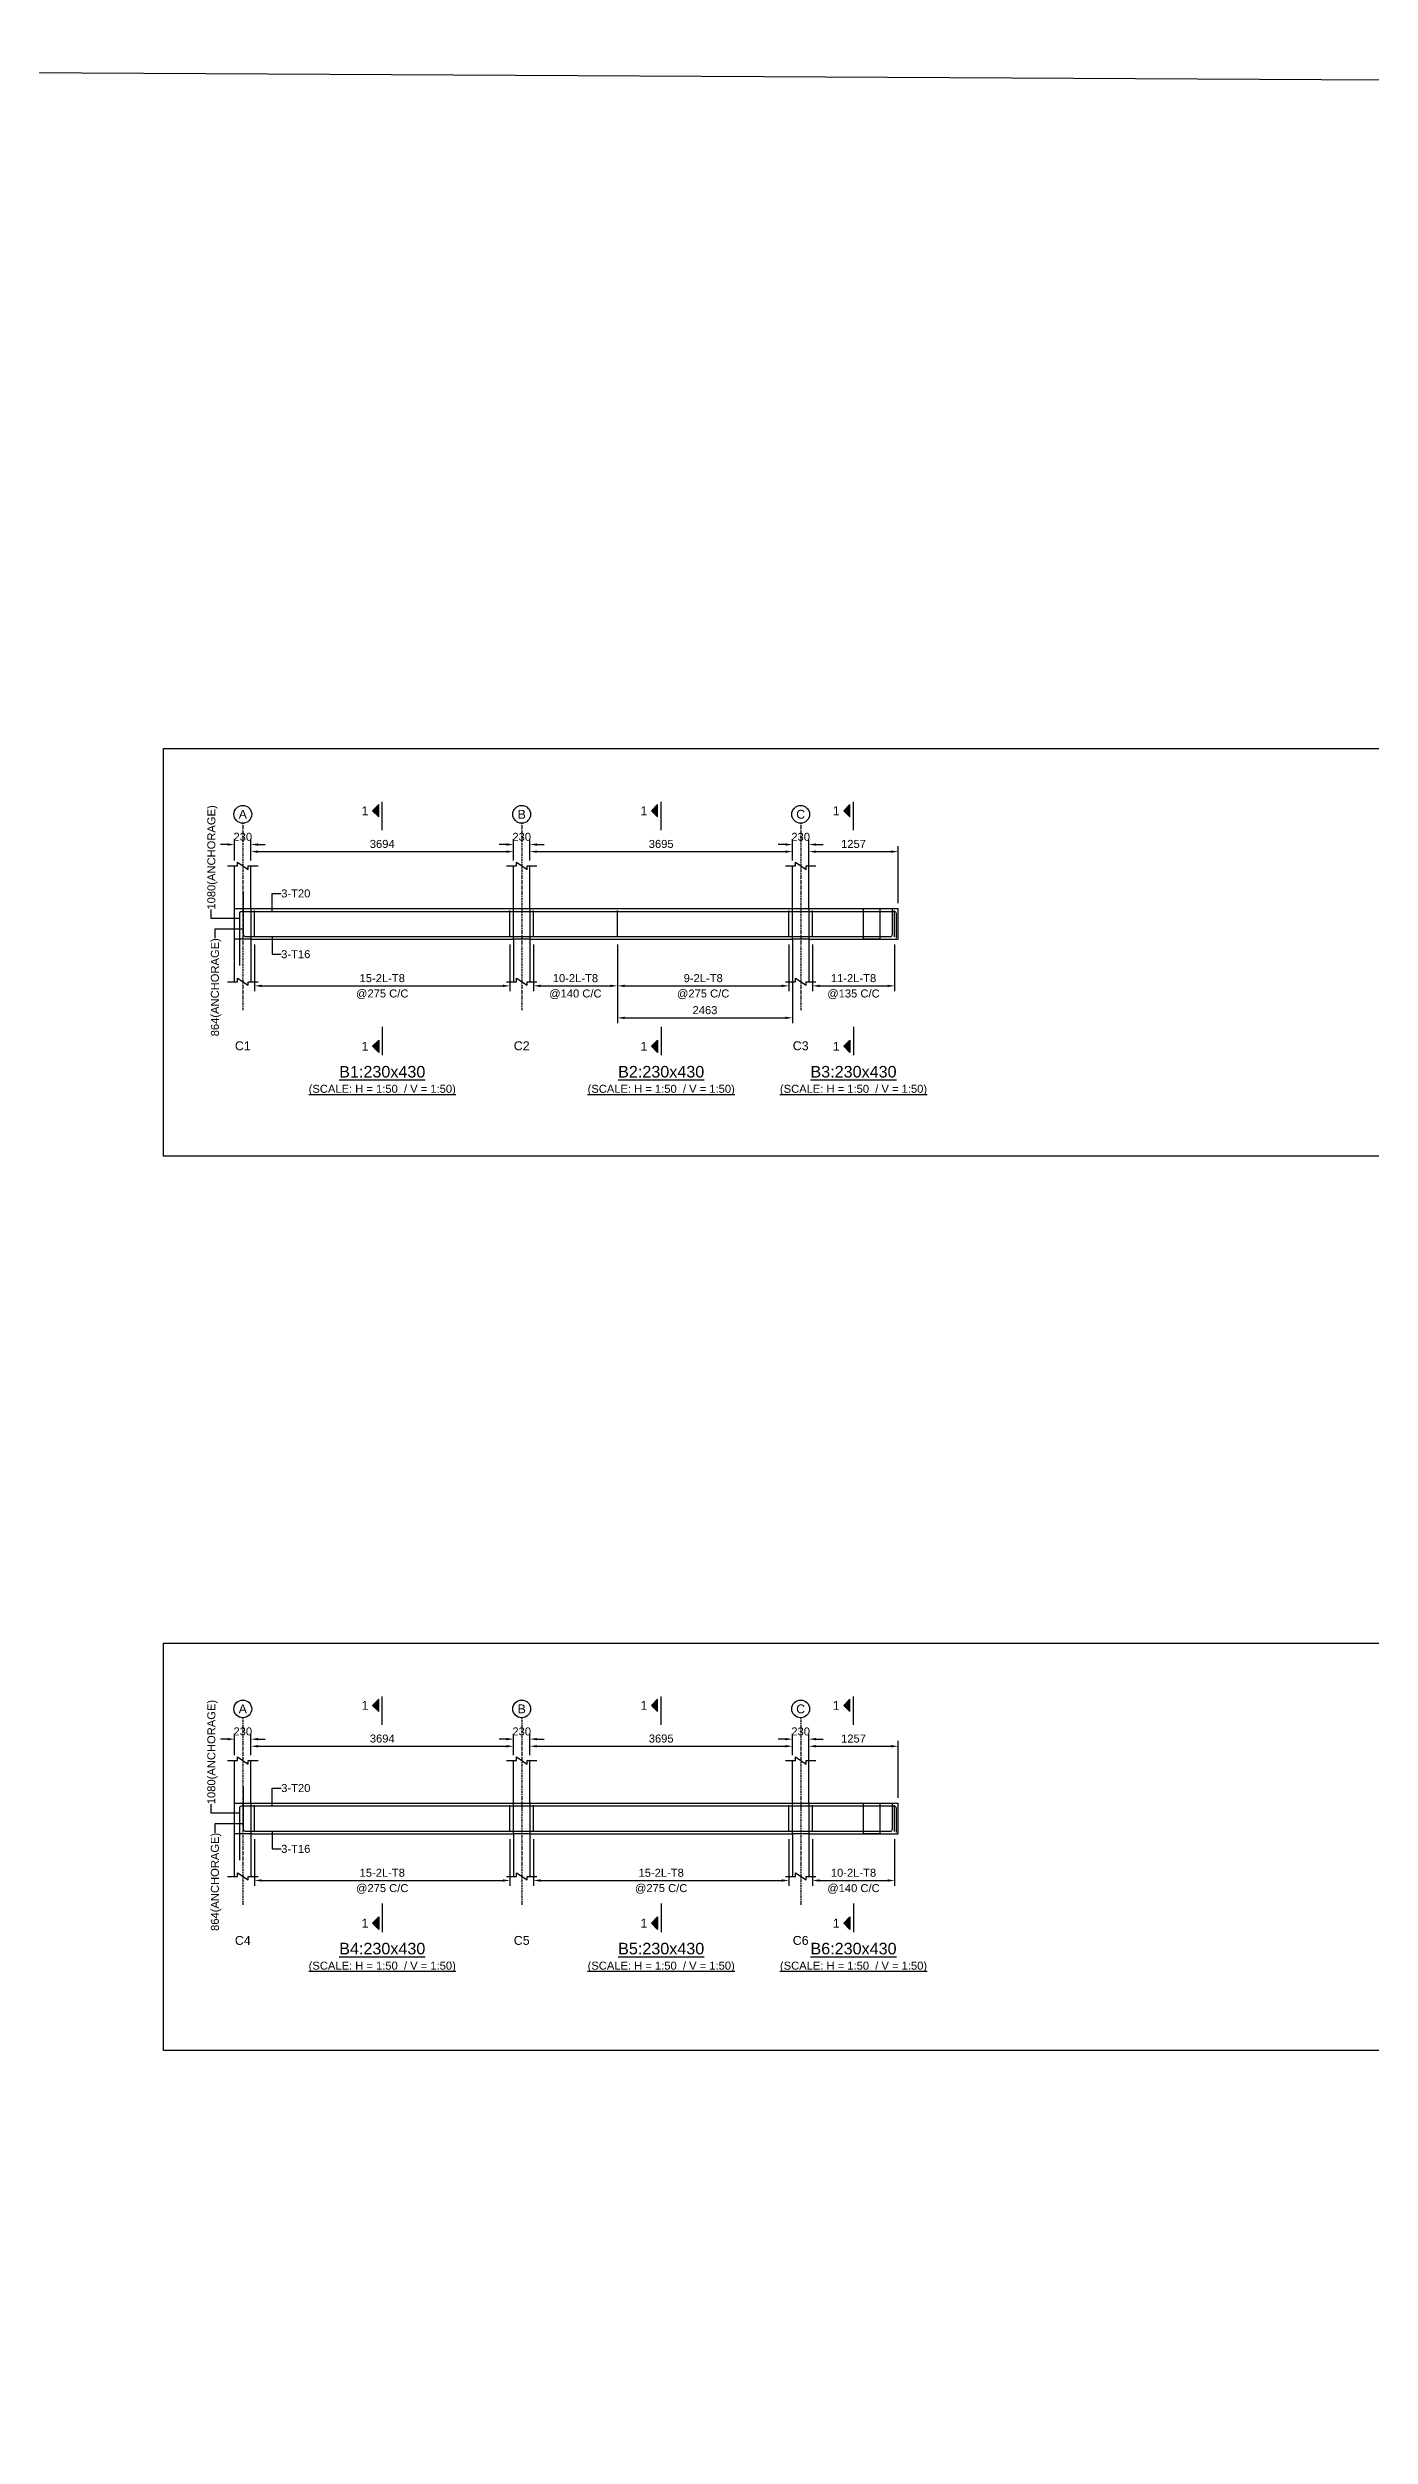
# Model space of a CAD drawing. Header units: inches. Extents: x -816171 to 9366335, y -450961 to 689132.
# Drawn here: x 4475512 to 4512727, y 325667 to 392839 of the extents above; entities that cross this region are included whole.
import ezdxf
from ezdxf.enums import TextEntityAlignment as Align

# ---------------------------------------------------------------- set-up
doc = ezdxf.new("R2010")
doc.units = ezdxf.units.IN
doc.header["$MEASUREMENT"] = 0
doc.linetypes.add('SCCenter', pattern=[1.2, 0.5, -0.3, 0.1, -0.3])
doc.linetypes.add('SCHidden', pattern=[1000, 500, -500])
for name, color, linetype in [('Concrete Line', 2, 'Continuous'), ('Cut Line', 31, 'Continuous'), ('Dimension', 31, 'Continuous'), ('Grid', 8, 'Continuous'), ('Labels', 4, 'Continuous'), ('Labels_Support', 4, 'Continuous'), ('Link', 225, 'Continuous'), ('Reinforcement', 130, 'Continuous'), ('Schedule Border', 60, 'Continuous'), ('Section Mark', 5, 'Continuous'), ('Solid', 25, 'Continuous'), ('Text', 31, 'Continuous'), ('Text_Scale', 31, 'Continuous')]:
    doc.layers.add(name, color=color, linetype=linetype)
doc.styles.add('SC-SansSerif', font='SansSerif')
doc.styles.get("Standard").update_dxf_attribs({"font": 'txt.shx'})
doc.dimstyles.new('SCBBSDimStyl', dxfattribs={"dimtxt": 225, "dimasz": 200, "dimexe": 150, "dimexo": 150, "dimgap": 100, "dimtad": 1, "dimtoh": 1, "dimdec": 0, "dimzin": 0, "dimdsep": 46, "dimtxsty": 'SC-SansSerif', "dimcen": 0.09, "dimclrd": 8, "dimclre": 8, "dimclrt": 31, "dimadec": 0, "dimazin": 0, "dimtfac": 1, "dimtdec": 0, "dimtix": 1, "dimtofl": 0, "dimtmove": 0, "dimatfit": 3, "dimfxl": 1, "dimtolj": 1, "dimtzin": 0, "dimarcsym": 0})
doc.dimstyles.get("Standard").update_dxf_attribs({"dimtxt": 0.18, "dimasz": 0.18, "dimexe": 0.18, "dimexo": 0.0625, "dimgap": 0.09, "dimtad": 0, "dimtih": 1, "dimtoh": 1, "dimdec": 4, "dimzin": 0, "dimdsep": 46, "dimtxsty": 'Standard', "dimcen": 0.09, "dimadec": 0, "dimazin": 0, "dimtfac": 1, "dimtdec": 4, "dimtofl": 0, "dimtmove": 0, "dimatfit": 3, "dimfxl": 1, "dimtolj": 1, "dimtzin": 0, "dimarcsym": 0})

# ---------------------------------------------------------------- blocks, each defined once
blk = doc.blocks.new('*D1851')
at = {"layer": 'DEFPOINTS', "color": 0, "transparency": 16777216}
for p in [(4481331, 367771), (4488519, 367771), (4488519, 366456)]:
    blk.add_point(p, dxfattribs=at)
at = {"layer": 'Dimension', "color": 8, "lineweight": -2, "transparency": 16777216}
for p, q in [((4481331, 367621), (4481331, 366306)), ((4488519, 367621), (4488519, 366306)), ((4481531, 366456), (4488319, 366456))]:
    blk.add_line(p, q, dxfattribs=at)
at = {"layer": 'Dimension', "color": 8, "transparency": 16777216}
for points in [[(4481531, 366490), (4481531, 366423), (4481331, 366456)], [(4488319, 366490), (4488319, 366423), (4488519, 366456)]]:
    blk.add_solid(points, dxfattribs=at)
at = {"layer": 'Dimension', "color": 31, "transparency": 16777216, "char_height": 225, "attachment_point": 5, "style": 'SC-SansSerif'}
for s, insert in [('\\A1;15-2L-T8', (4484925, 366672)), ('\\A1;@275 C/C', (4484925, 366220))]:
    blk.add_mtext(s, dxfattribs=dict(at, insert=insert))
blk = doc.blocks.new('*D1852')
at = {"layer": 'DEFPOINTS', "color": 0, "transparency": 16777216}
for p in [(4489179, 367771), (4491542, 367771), (4491542, 366456)]:
    blk.add_point(p, dxfattribs=at)
at = {"layer": 'Dimension', "color": 8, "lineweight": -2, "transparency": 16777216}
for p, q in [((4489179, 367621), (4489179, 366306)), ((4491542, 367621), (4491542, 366306)), ((4489379, 366456), (4491342, 366456))]:
    blk.add_line(p, q, dxfattribs=at)
at = {"layer": 'Dimension', "color": 8, "transparency": 16777216}
for points in [[(4489379, 366490), (4489379, 366423), (4489179, 366456)], [(4491342, 366490), (4491342, 366423), (4491542, 366456)]]:
    blk.add_solid(points, dxfattribs=at)
at = {"layer": 'Dimension', "color": 31, "transparency": 16777216, "char_height": 225, "attachment_point": 5, "style": 'SC-SansSerif'}
for s, insert in [('\\A1;10-2L-T8', (4490361, 366672)), ('\\A1;@140 C/C', (4490361, 366220))]:
    blk.add_mtext(s, dxfattribs=dict(at, insert=insert))
blk = doc.blocks.new('*D1853')
at = {"layer": 'DEFPOINTS', "color": 0, "transparency": 16777216}
for p in [(4491542, 367771), (4496369, 367771), (4496369, 366456)]:
    blk.add_point(p, dxfattribs=at)
at = {"layer": 'Dimension', "color": 8, "lineweight": -2, "transparency": 16777216}
for p, q in [((4491542, 367621), (4491542, 366306)), ((4496369, 367621), (4496369, 366306)), ((4491742, 366456), (4496169, 366456))]:
    blk.add_line(p, q, dxfattribs=at)
at = {"layer": 'Dimension', "color": 8, "transparency": 16777216}
for points in [[(4491742, 366490), (4491742, 366423), (4491542, 366456)], [(4496169, 366490), (4496169, 366423), (4496369, 366456)]]:
    blk.add_solid(points, dxfattribs=at)
at = {"layer": 'Dimension', "color": 31, "transparency": 16777216, "char_height": 225, "attachment_point": 5, "style": 'SC-SansSerif'}
for s, insert in [('\\A1;9-2L-T8', (4493956, 366672)), ('\\A1;@275 C/C', (4493956, 366220))]:
    blk.add_mtext(s, dxfattribs=dict(at, insert=insert))
blk = doc.blocks.new('*D1854')
at = {"layer": 'DEFPOINTS', "color": 0, "transparency": 16777216}
for p in [(4491542, 367771), (4496469, 367771), (4496469, 365556)]:
    blk.add_point(p, dxfattribs=at)
at = {"layer": 'Dimension', "color": 8, "lineweight": -2, "transparency": 16777216}
for p, q in [((4491542, 367621), (4491542, 365406)), ((4496469, 367621), (4496469, 365406)), ((4491742, 365556), (4496269, 365556))]:
    blk.add_line(p, q, dxfattribs=at)
at = {"layer": 'Dimension', "color": 8, "transparency": 16777216}
for points in [[(4491742, 365590), (4491742, 365523), (4491542, 365556)], [(4496269, 365590), (4496269, 365523), (4496469, 365556)]]:
    blk.add_solid(points, dxfattribs=at)
at = {"layer": 'Dimension', "color": 31, "transparency": 16777216, "insert": (4494006, 365772), "char_height": 225, "attachment_point": 5, "style": 'SC-SansSerif'}
blk.add_mtext('\\A1;2463', dxfattribs=at)
blk = doc.blocks.new('*D1855')
at = {"layer": 'DEFPOINTS', "color": 0, "transparency": 16777216}
for p in [(4497029, 367771), (4499343, 367771), (4499343, 366456)]:
    blk.add_point(p, dxfattribs=at)
at = {"layer": 'Dimension', "color": 8, "lineweight": -2, "transparency": 16777216}
for p, q in [((4497029, 367621), (4497029, 366306)), ((4499343, 367621), (4499343, 366306)), ((4497229, 366456), (4499143, 366456))]:
    blk.add_line(p, q, dxfattribs=at)
at = {"layer": 'Dimension', "color": 8, "transparency": 16777216}
for points in [[(4497229, 366490), (4497229, 366423), (4497029, 366456)], [(4499143, 366490), (4499143, 366423), (4499343, 366456)]]:
    blk.add_solid(points, dxfattribs=at)
at = {"layer": 'Dimension', "color": 31, "transparency": 16777216, "char_height": 225, "attachment_point": 5, "style": 'SC-SansSerif'}
for s, insert in [('\\A1;11-2L-T8', (4498186, 366672)), ('\\A1;@135 C/C', (4498186, 366220))]:
    blk.add_mtext(s, dxfattribs=dict(at, insert=insert))
blk = doc.blocks.new('*D1866')
at = {"layer": 'DEFPOINTS', "color": 0, "transparency": 16777216}
for p in [(4488619, 370231), (4481231, 369831), (4488619, 369831)]:
    blk.add_point(p, dxfattribs=at)
at = {"layer": 'Dimension', "color": 8, "lineweight": -2, "transparency": 16777216}
for p, q in [((4481231, 369981), (4481231, 370381)), ((4481431, 370231), (4488419, 370231)), ((4488619, 369981), (4488619, 370381))]:
    blk.add_line(p, q, dxfattribs=at)
at = {"layer": 'Dimension', "color": 8, "transparency": 16777216}
for points in [[(4481431, 370265), (4481431, 370198), (4481231, 370231)], [(4488419, 370265), (4488419, 370198), (4488619, 370231)]]:
    blk.add_solid(points, dxfattribs=at)
at = {"layer": 'Dimension', "color": 31, "transparency": 16777216, "insert": (4484925, 370447), "char_height": 225, "attachment_point": 5, "style": 'SC-SansSerif'}
blk.add_mtext('\\A1;3694', dxfattribs=at)
blk = doc.blocks.new('*D1867')
at = {"layer": 'DEFPOINTS', "color": 0, "transparency": 16777216}
for p in [(4496469, 370231), (4489079, 369831), (4496469, 369831)]:
    blk.add_point(p, dxfattribs=at)
at = {"layer": 'Dimension', "color": 8, "lineweight": -2, "transparency": 16777216}
for p, q in [((4489079, 369981), (4489079, 370381)), ((4489279, 370231), (4496269, 370231)), ((4496469, 369981), (4496469, 370381))]:
    blk.add_line(p, q, dxfattribs=at)
at = {"layer": 'Dimension', "color": 8, "transparency": 16777216}
for points in [[(4489279, 370265), (4489279, 370198), (4489079, 370231)], [(4496269, 370265), (4496269, 370198), (4496469, 370231)]]:
    blk.add_solid(points, dxfattribs=at)
at = {"layer": 'Dimension', "color": 31, "transparency": 16777216, "insert": (4492774, 370447), "char_height": 225, "attachment_point": 5, "style": 'SC-SansSerif'}
blk.add_mtext('\\A1;3695', dxfattribs=at)
blk = doc.blocks.new('*D1868')
at = {"layer": 'DEFPOINTS', "color": 0, "transparency": 16777216}
for p in [(4499443, 370231), (4496929, 369831), (4499443, 368631)]:
    blk.add_point(p, dxfattribs=at)
at = {"layer": 'Dimension', "color": 8, "lineweight": -2, "transparency": 16777216}
for p, q in [((4496929, 369981), (4496929, 370381)), ((4497129, 370231), (4499243, 370231)), ((4499443, 368781), (4499443, 370381))]:
    blk.add_line(p, q, dxfattribs=at)
at = {"layer": 'Dimension', "color": 8, "transparency": 16777216}
for points in [[(4497129, 370265), (4497129, 370198), (4496929, 370231)], [(4499243, 370265), (4499243, 370198), (4499443, 370231)]]:
    blk.add_solid(points, dxfattribs=at)
at = {"layer": 'Dimension', "color": 31, "transparency": 16777216, "insert": (4498186, 370447), "char_height": 225, "attachment_point": 5, "style": 'SC-SansSerif'}
blk.add_mtext('\\A1;1257', dxfattribs=at)
blk = doc.blocks.new('*D1869')
at = {"layer": 'DEFPOINTS', "color": 0, "transparency": 16777216}
for p in [(4481231, 370431), (4480771, 369831), (4481231, 369831)]:
    blk.add_point(p, dxfattribs=at)
at = {"layer": 'Dimension', "color": 8, "lineweight": -2, "transparency": 16777216}
for p, q in [((4480571, 370431), (4480371, 370431)), ((4480771, 369981), (4480771, 370581)), ((4481231, 369981), (4481231, 370581)), ((4481431, 370431), (4481631, 370431))]:
    blk.add_line(p, q, dxfattribs=at)
at = {"layer": 'Dimension', "color": 8, "transparency": 16777216}
for points in [[(4480571, 370465), (4480571, 370398), (4480771, 370431)], [(4481431, 370465), (4481431, 370398), (4481231, 370431)]]:
    blk.add_solid(points, dxfattribs=at)
at = {"layer": 'Dimension', "color": 31, "transparency": 16777216, "insert": (4481001, 370647), "char_height": 225, "attachment_point": 5, "style": 'SC-SansSerif'}
blk.add_mtext('\\A1;230', dxfattribs=at)
blk = doc.blocks.new('*D1870')
at = {"layer": 'DEFPOINTS', "color": 0, "transparency": 16777216}
for p in [(4489079, 370431), (4488619, 369831), (4489079, 369831)]:
    blk.add_point(p, dxfattribs=at)
at = {"layer": 'Dimension', "color": 8, "lineweight": -2, "transparency": 16777216}
for p, q in [((4488419, 370431), (4488219, 370431)), ((4488619, 369981), (4488619, 370581)), ((4489079, 369981), (4489079, 370581)), ((4489279, 370431), (4489479, 370431))]:
    blk.add_line(p, q, dxfattribs=at)
at = {"layer": 'Dimension', "color": 8, "transparency": 16777216}
for points in [[(4488419, 370465), (4488419, 370398), (4488619, 370431)], [(4489279, 370465), (4489279, 370398), (4489079, 370431)]]:
    blk.add_solid(points, dxfattribs=at)
at = {"layer": 'Dimension', "color": 31, "transparency": 16777216, "insert": (4488849, 370647), "char_height": 225, "attachment_point": 5, "style": 'SC-SansSerif'}
blk.add_mtext('\\A1;230', dxfattribs=at)
blk = doc.blocks.new('*D1871')
at = {"layer": 'DEFPOINTS', "color": 0, "transparency": 16777216}
for p in [(4496929, 370431), (4496469, 369831), (4496929, 368631)]:
    blk.add_point(p, dxfattribs=at)
at = {"layer": 'Dimension', "color": 8, "lineweight": -2, "transparency": 16777216}
for p, q in [((4496269, 370431), (4496069, 370431)), ((4496469, 369981), (4496469, 370581)), ((4496929, 368781), (4496929, 370581)), ((4497129, 370431), (4497329, 370431))]:
    blk.add_line(p, q, dxfattribs=at)
at = {"layer": 'Dimension', "color": 8, "transparency": 16777216}
for points in [[(4496269, 370465), (4496269, 370398), (4496469, 370431)], [(4497129, 370465), (4497129, 370398), (4496929, 370431)]]:
    blk.add_solid(points, dxfattribs=at)
at = {"layer": 'Dimension', "color": 31, "transparency": 16777216, "insert": (4496699, 370647), "char_height": 225, "attachment_point": 5, "style": 'SC-SansSerif'}
blk.add_mtext('\\A1;230', dxfattribs=at)
blk = doc.blocks.new('*D1872')
at = {"layer": 'DEFPOINTS', "color": 0, "transparency": 16777216}
for p in [(4481331, 342611), (4488519, 342611), (4488519, 341296)]:
    blk.add_point(p, dxfattribs=at)
at = {"layer": 'Dimension', "color": 8, "lineweight": -2, "transparency": 16777216}
for p, q in [((4481331, 342461), (4481331, 341146)), ((4488519, 342461), (4488519, 341146)), ((4481531, 341296), (4488319, 341296))]:
    blk.add_line(p, q, dxfattribs=at)
at = {"layer": 'Dimension', "color": 8, "transparency": 16777216}
for points in [[(4481531, 341330), (4481531, 341263), (4481331, 341296)], [(4488319, 341330), (4488319, 341263), (4488519, 341296)]]:
    blk.add_solid(points, dxfattribs=at)
at = {"layer": 'Dimension', "color": 31, "transparency": 16777216, "char_height": 225, "attachment_point": 5, "style": 'SC-SansSerif'}
for s, insert in [('\\A1;15-2L-T8', (4484925, 341512)), ('\\A1;@275 C/C', (4484925, 341060))]:
    blk.add_mtext(s, dxfattribs=dict(at, insert=insert))
blk = doc.blocks.new('*D1873')
at = {"layer": 'DEFPOINTS', "color": 0, "transparency": 16777216}
for p in [(4489179, 342611), (4496369, 342611), (4496369, 341296)]:
    blk.add_point(p, dxfattribs=at)
at = {"layer": 'Dimension', "color": 8, "lineweight": -2, "transparency": 16777216}
for p, q in [((4489179, 342461), (4489179, 341146)), ((4496369, 342461), (4496369, 341146)), ((4489379, 341296), (4496169, 341296))]:
    blk.add_line(p, q, dxfattribs=at)
at = {"layer": 'Dimension', "color": 8, "transparency": 16777216}
for points in [[(4489379, 341330), (4489379, 341263), (4489179, 341296)], [(4496169, 341330), (4496169, 341263), (4496369, 341296)]]:
    blk.add_solid(points, dxfattribs=at)
at = {"layer": 'Dimension', "color": 31, "transparency": 16777216, "char_height": 225, "attachment_point": 5, "style": 'SC-SansSerif'}
for s, insert in [('\\A1;15-2L-T8', (4492774, 341512)), ('\\A1;@275 C/C', (4492774, 341060))]:
    blk.add_mtext(s, dxfattribs=dict(at, insert=insert))
blk = doc.blocks.new('*D1874')
at = {"layer": 'DEFPOINTS', "color": 0, "transparency": 16777216}
for p in [(4497029, 342611), (4499343, 342611), (4499343, 341296)]:
    blk.add_point(p, dxfattribs=at)
at = {"layer": 'Dimension', "color": 8, "lineweight": -2, "transparency": 16777216}
for p, q in [((4497029, 342461), (4497029, 341146)), ((4499343, 342461), (4499343, 341146)), ((4497229, 341296), (4499143, 341296))]:
    blk.add_line(p, q, dxfattribs=at)
at = {"layer": 'Dimension', "color": 8, "transparency": 16777216}
for points in [[(4497229, 341330), (4497229, 341263), (4497029, 341296)], [(4499143, 341330), (4499143, 341263), (4499343, 341296)]]:
    blk.add_solid(points, dxfattribs=at)
at = {"layer": 'Dimension', "color": 31, "transparency": 16777216, "char_height": 225, "attachment_point": 5, "style": 'SC-SansSerif'}
for s, insert in [('\\A1;10-2L-T8', (4498186, 341512)), ('\\A1;@140 C/C', (4498186, 341060))]:
    blk.add_mtext(s, dxfattribs=dict(at, insert=insert))
blk = doc.blocks.new('*D1888')
at = {"layer": 'DEFPOINTS', "color": 0, "transparency": 16777216}
for p in [(4481231, 344671), (4488619, 345071), (4488619, 344671)]:
    blk.add_point(p, dxfattribs=at)
at = {"layer": 'Dimension', "color": 8, "lineweight": -2, "transparency": 16777216}
for p, q in [((4481231, 344821), (4481231, 345221)), ((4481431, 345071), (4488419, 345071)), ((4488619, 344821), (4488619, 345221))]:
    blk.add_line(p, q, dxfattribs=at)
at = {"layer": 'Dimension', "color": 8, "transparency": 16777216}
for points in [[(4481431, 345105), (4481431, 345038), (4481231, 345071)], [(4488419, 345105), (4488419, 345038), (4488619, 345071)]]:
    blk.add_solid(points, dxfattribs=at)
at = {"layer": 'Dimension', "color": 31, "transparency": 16777216, "insert": (4484925, 345287), "char_height": 225, "attachment_point": 5, "style": 'SC-SansSerif'}
blk.add_mtext('\\A1;3694', dxfattribs=at)
blk = doc.blocks.new('*D1889')
at = {"layer": 'DEFPOINTS', "color": 0, "transparency": 16777216}
for p in [(4489079, 344671), (4496469, 345071), (4496469, 344671)]:
    blk.add_point(p, dxfattribs=at)
at = {"layer": 'Dimension', "color": 8, "lineweight": -2, "transparency": 16777216}
for p, q in [((4489079, 344821), (4489079, 345221)), ((4489279, 345071), (4496269, 345071)), ((4496469, 344821), (4496469, 345221))]:
    blk.add_line(p, q, dxfattribs=at)
at = {"layer": 'Dimension', "color": 8, "transparency": 16777216}
for points in [[(4489279, 345105), (4489279, 345038), (4489079, 345071)], [(4496269, 345105), (4496269, 345038), (4496469, 345071)]]:
    blk.add_solid(points, dxfattribs=at)
at = {"layer": 'Dimension', "color": 31, "transparency": 16777216, "insert": (4492774, 345287), "char_height": 225, "attachment_point": 5, "style": 'SC-SansSerif'}
blk.add_mtext('\\A1;3695', dxfattribs=at)
blk = doc.blocks.new('*D1890')
at = {"layer": 'DEFPOINTS', "color": 0, "transparency": 16777216}
for p in [(4496929, 344671), (4499443, 345071), (4499443, 343471)]:
    blk.add_point(p, dxfattribs=at)
at = {"layer": 'Dimension', "color": 8, "lineweight": -2, "transparency": 16777216}
for p, q in [((4496929, 344821), (4496929, 345221)), ((4497129, 345071), (4499243, 345071)), ((4499443, 343621), (4499443, 345221))]:
    blk.add_line(p, q, dxfattribs=at)
at = {"layer": 'Dimension', "color": 8, "transparency": 16777216}
for points in [[(4497129, 345105), (4497129, 345038), (4496929, 345071)], [(4499243, 345105), (4499243, 345038), (4499443, 345071)]]:
    blk.add_solid(points, dxfattribs=at)
at = {"layer": 'Dimension', "color": 31, "transparency": 16777216, "insert": (4498186, 345287), "char_height": 225, "attachment_point": 5, "style": 'SC-SansSerif'}
blk.add_mtext('\\A1;1257', dxfattribs=at)
blk = doc.blocks.new('*D1891')
at = {"layer": 'DEFPOINTS', "color": 0, "transparency": 16777216}
for p in [(4481231, 345271), (4480771, 344671), (4481231, 344671)]:
    blk.add_point(p, dxfattribs=at)
at = {"layer": 'Dimension', "color": 8, "lineweight": -2, "transparency": 16777216}
for p, q in [((4480571, 345271), (4480371, 345271)), ((4480771, 344821), (4480771, 345421)), ((4481231, 344821), (4481231, 345421)), ((4481431, 345271), (4481631, 345271))]:
    blk.add_line(p, q, dxfattribs=at)
at = {"layer": 'Dimension', "color": 8, "transparency": 16777216}
for points in [[(4480571, 345305), (4480571, 345238), (4480771, 345271)], [(4481431, 345305), (4481431, 345238), (4481231, 345271)]]:
    blk.add_solid(points, dxfattribs=at)
at = {"layer": 'Dimension', "color": 31, "transparency": 16777216, "insert": (4481001, 345487), "char_height": 225, "attachment_point": 5, "style": 'SC-SansSerif'}
blk.add_mtext('\\A1;230', dxfattribs=at)
blk = doc.blocks.new('*D1892')
at = {"layer": 'DEFPOINTS', "color": 0, "transparency": 16777216}
for p in [(4489079, 345271), (4488619, 344671), (4489079, 344671)]:
    blk.add_point(p, dxfattribs=at)
at = {"layer": 'Dimension', "color": 8, "lineweight": -2, "transparency": 16777216}
for p, q in [((4488419, 345271), (4488219, 345271)), ((4488619, 344821), (4488619, 345421)), ((4489079, 344821), (4489079, 345421)), ((4489279, 345271), (4489479, 345271))]:
    blk.add_line(p, q, dxfattribs=at)
at = {"layer": 'Dimension', "color": 8, "transparency": 16777216}
for points in [[(4488419, 345305), (4488419, 345238), (4488619, 345271)], [(4489279, 345305), (4489279, 345238), (4489079, 345271)]]:
    blk.add_solid(points, dxfattribs=at)
at = {"layer": 'Dimension', "color": 31, "transparency": 16777216, "insert": (4488849, 345487), "char_height": 225, "attachment_point": 5, "style": 'SC-SansSerif'}
blk.add_mtext('\\A1;230', dxfattribs=at)
blk = doc.blocks.new('*D1893')
at = {"layer": 'DEFPOINTS', "color": 0, "transparency": 16777216}
for p in [(4496929, 345271), (4496469, 344671), (4496929, 343471)]:
    blk.add_point(p, dxfattribs=at)
at = {"layer": 'Dimension', "color": 8, "lineweight": -2, "transparency": 16777216}
for p, q in [((4496269, 345271), (4496069, 345271)), ((4496469, 344821), (4496469, 345421)), ((4496929, 343621), (4496929, 345421)), ((4497129, 345271), (4497329, 345271))]:
    blk.add_line(p, q, dxfattribs=at)
at = {"layer": 'Dimension', "color": 8, "transparency": 16777216}
for points in [[(4496269, 345305), (4496269, 345238), (4496469, 345271)], [(4497129, 345305), (4497129, 345238), (4496929, 345271)]]:
    blk.add_solid(points, dxfattribs=at)
at = {"layer": 'Dimension', "color": 31, "transparency": 16777216, "insert": (4496699, 345487), "char_height": 225, "attachment_point": 5, "style": 'SC-SansSerif'}
blk.add_mtext('\\A1;230', dxfattribs=at)

msp = doc.modelspace()

# ---------------------------------------------------------------- hatches: boundary and pattern name
at = {"layer": 'Solid'}
for points in [[(4484825.08622, 371556.35614), (4484650.08622, 371381.35614), (4484825.08622, 371206.35614), (4484825.08622, 371556.35614)], [(4492674.08622, 371556.35614), (4492499.08622, 371381.35614), (4492674.08622, 371206.35614), (4492674.08622, 371556.35614)], [(4498086.58622, 371556.35614), (4497911.58622, 371381.35614), (4498086.58622, 371206.35614), (4498086.58622, 371556.35614)], [(4484825.08622, 364581.35614), (4484650.08622, 364756.35614), (4484825.08622, 364931.35614), (4484825.08622, 364581.35614)], [(4492674.08622, 364581.35614), (4492499.08622, 364756.35614), (4492674.08622, 364931.35614), (4492674.08622, 364581.35614)], [(4498086.58622, 364581.35614), (4497911.58622, 364756.35614), (4498086.58622, 364931.35614), (4498086.58622, 364581.35614)], [(4484825.08622, 346396.35614), (4484650.08622, 346221.35614), (4484825.08622, 346046.35614), (4484825.08622, 346396.35614)], [(4492674.58622, 346396.35614), (4492499.58622, 346221.35614), (4492674.58622, 346046.35614), (4492674.58622, 346396.35614)], [(4498086.58622, 346396.35614), (4497911.58622, 346221.35614), (4498086.58622, 346046.35614), (4498086.58622, 346396.35614)], [(4484825.08622, 339921.35614), (4484650.08622, 340096.35614), (4484825.08622, 340271.35614), (4484825.08622, 339921.35614)], [(4492674.58622, 339921.35614), (4492499.58622, 340096.35614), (4492674.58622, 340271.35614), (4492674.58622, 339921.35614)], [(4498086.58622, 339921.35614), (4497911.58622, 340096.35614), (4498086.58622, 340271.35614), (4498086.58622, 339921.35614)]]:
    msp.add_hatch(color=256, dxfattribs=at).paths.add_polyline_path(points, flags=0)

# ---------------------------------------------------------------- linework, layer by layer
msp.add_lwpolyline([(4345625.03926, 392838.94799), (4752076.79706, 390657.34345), (4752076.79706, 139178.61934), (4345625.03926, 141360.22388)], close=True)
at = {"layer": 'Concrete Line'}
for p, q in [((4480771.08622, 366571.35614), (4480771.08622, 369831.35614)), ((4481231.08622, 368631.35614), (4481231.08622, 369831.35614)), ((4488619.08622, 368631.35614), (4488619.08622, 369831.35614)), ((4489079.08622, 368631.35614), (4489079.08622, 369831.35614)), ((4496469.08622, 368631.35614), (4496469.08622, 369831.35614)), ((4496929.08622, 368631.35614), (4496929.08622, 369831.35614)), ((4499443.08622, 367771.35614), (4499443.08622, 368631.35614)), ((4481231.08622, 367771.35614), (4481231.08622, 366571.35614)), ((4488619.08622, 367771.35614), (4488619.08622, 366571.35614)), ((4489079.08622, 367771.35614), (4489079.08622, 366571.35614)), ((4496469.08622, 367771.35614), (4496469.08622, 366571.35614)), ((4496929.08622, 367771.35614), (4496929.08622, 366571.35614)), ((4480771.08622, 341411.35614), (4480771.08622, 344671.35614)), ((4481231.08622, 343471.35614), (4481231.08622, 344671.35614)), ((4488619.08622, 343471.35614), (4488619.08622, 344671.35614)), ((4489079.08622, 343471.35614), (4489079.08622, 344671.35614)), ((4496469.08622, 343471.35614), (4496469.08622, 344671.35614)), ((4496929.08622, 343471.35614), (4496929.08622, 344671.35614)), ((4499443.08622, 342611.35614), (4499443.08622, 343471.35614)), ((4481231.08622, 342611.35614), (4481231.08622, 341411.35614)), ((4488619.08622, 342611.35614), (4488619.08622, 341411.35614)), ((4489079.08622, 342611.35614), (4489079.08622, 341411.35614)), ((4496469.08622, 342611.35614), (4496469.08622, 341411.35614)), ((4496929.08622, 342611.35614), (4496929.08622, 341411.35614))]:
    msp.add_line(p, q, dxfattribs=at)
for points in [[(4480771.08622, 368631.35614), (4481231.08622, 368631.35614), (4481231.08622, 368631.35614), (4481231.08622, 367771.35614), (4481231.08622, 367771.35614), (4480771.08622, 367771.35614), (4480771.08622, 367771.35614), (4480771.08622, 368631.35614)], [(4488619.08622, 368631.35614), (4489079.08622, 368631.35614), (4489079.08622, 368631.35614), (4489079.08622, 367771.35614), (4489079.08622, 367771.35614), (4488619.08622, 367771.35614), (4488619.08622, 367771.35614), (4488619.08622, 368631.35614)], [(4496469.08622, 368631.35614), (4496929.08622, 368631.35614), (4496929.08622, 368631.35614), (4496929.08622, 367771.35614), (4496929.08622, 367771.35614), (4496469.08622, 367771.35614), (4496469.08622, 367771.35614), (4496469.08622, 368631.35614)], [(4498469.08622, 368631.35614), (4498929.08622, 368631.35614), (4498929.08622, 368631.35614), (4498929.08622, 367771.35614), (4498929.08622, 367771.35614), (4498469.08622, 367771.35614), (4498469.08622, 367771.35614), (4498469.08622, 368631.35614)], [(4480771.08622, 343471.35614), (4481231.08622, 343471.35614), (4481231.08622, 343471.35614), (4481231.08622, 342611.35614), (4481231.08622, 342611.35614), (4480771.08622, 342611.35614), (4480771.08622, 342611.35614), (4480771.08622, 343471.35614)], [(4488619.08622, 343471.35614), (4489079.08622, 343471.35614), (4489079.08622, 343471.35614), (4489079.08622, 342611.35614), (4489079.08622, 342611.35614), (4488619.08622, 342611.35614), (4488619.08622, 342611.35614), (4488619.08622, 343471.35614)], [(4496469.08622, 343471.35614), (4496929.08622, 343471.35614), (4496929.08622, 343471.35614), (4496929.08622, 342611.35614), (4496929.08622, 342611.35614), (4496469.08622, 342611.35614), (4496469.08622, 342611.35614), (4496469.08622, 343471.35614)], [(4498469.08622, 343471.35614), (4498929.08622, 343471.35614), (4498929.08622, 343471.35614), (4498929.08622, 342611.35614), (4498929.08622, 342611.35614), (4498469.08622, 342611.35614), (4498469.08622, 342611.35614), (4498469.08622, 343471.35614)]]:
    msp.add_lwpolyline(points, close=True, dxfattribs=at)
for points in [[(4481231.08622, 368631.35614), (4488619.08622, 368631.35614)], [(4489079.08622, 368631.35614), (4496469.08622, 368631.35614)], [(4496929.08622, 368631.35614), (4499443.08622, 368631.35614)], [(4481231.08622, 367771.35614), (4488619.08622, 367771.35614)], [(4489079.08622, 367771.35614), (4496469.08622, 367771.35614)], [(4496929.08622, 367771.35614), (4499443.08622, 367771.35614)], [(4481231.08622, 343471.35614), (4488619.08622, 343471.35614)], [(4489079.08622, 343471.35614), (4496469.08622, 343471.35614)], [(4496929.08622, 343471.35614), (4499443.08622, 343471.35614)], [(4481231.08622, 342611.35614), (4488619.08622, 342611.35614)], [(4489079.08622, 342611.35614), (4496469.08622, 342611.35614)], [(4496929.08622, 342611.35614), (4499443.08622, 342611.35614)]]:
    msp.add_lwpolyline(points, dxfattribs=at)
at = {"layer": 'Concrete Line', "linetype": 'SCHidden'}
for points in [[(4480771.08622, 343471.35614), (4481231.08622, 343471.35614), (4481231.08622, 343471.35614), (4481231.08622, 342611.35614), (4481231.08622, 342611.35614), (4480771.08622, 342611.35614), (4480771.08622, 342611.35614), (4480771.08622, 343471.35614)], [(4488619.08622, 343471.35614), (4489079.08622, 343471.35614), (4489079.08622, 343471.35614), (4489079.08622, 342611.35614), (4489079.08622, 342611.35614), (4488619.08622, 342611.35614), (4488619.08622, 342611.35614), (4488619.08622, 343471.35614)], [(4496469.08622, 343471.35614), (4496929.08622, 343471.35614), (4496929.08622, 343471.35614), (4496929.08622, 342611.35614), (4496929.08622, 342611.35614), (4496469.08622, 342611.35614), (4496469.08622, 342611.35614), (4496469.08622, 343471.35614)], [(4498469.08622, 343471.35614), (4498929.08622, 343471.35614), (4498929.08622, 343471.35614), (4498929.08622, 342611.35614), (4498929.08622, 342611.35614), (4498469.08622, 342611.35614), (4498469.08622, 342611.35614), (4498469.08622, 343471.35614)]]:
    msp.add_lwpolyline(points, close=True, dxfattribs=at)
at = {"layer": 'Cut Line'}
for points in [[(4480571.08622, 369831.35614), (4480851.08622, 369831.35614), (4480851.08622, 369931.35614), (4481151.08622, 369731.35614), (4481151.08622, 369831.35614), (4481431.08622, 369831.35614)], [(4488419.08622, 369831.35614), (4488699.08622, 369831.35614), (4488699.08622, 369931.35614), (4488999.08622, 369731.35614), (4488999.08622, 369831.35614), (4489279.08622, 369831.35614)], [(4496269.08622, 369831.35614), (4496549.08622, 369831.35614), (4496549.08622, 369931.35614), (4496849.08622, 369731.35614), (4496849.08622, 369831.35614), (4497129.08622, 369831.35614)], [(4480571.08622, 366571.35614), (4480851.08622, 366571.35614), (4480851.08622, 366671.35614), (4481151.08622, 366471.35614), (4481151.08622, 366571.35614), (4481431.08622, 366571.35614)], [(4488419.08622, 366571.35614), (4488699.08622, 366571.35614), (4488699.08622, 366671.35614), (4488999.08622, 366471.35614), (4488999.08622, 366571.35614), (4489279.08622, 366571.35614)], [(4496269.08622, 366571.35614), (4496549.08622, 366571.35614), (4496549.08622, 366671.35614), (4496849.08622, 366471.35614), (4496849.08622, 366571.35614), (4497129.08622, 366571.35614)], [(4480571.08622, 344671.35614), (4480851.08622, 344671.35614), (4480851.08622, 344771.35614), (4481151.08622, 344571.35614), (4481151.08622, 344671.35614), (4481431.08622, 344671.35614)], [(4488419.08622, 344671.35614), (4488699.08622, 344671.35614), (4488699.08622, 344771.35614), (4488999.08622, 344571.35614), (4488999.08622, 344671.35614), (4489279.08622, 344671.35614)], [(4496269.08622, 344671.35614), (4496549.08622, 344671.35614), (4496549.08622, 344771.35614), (4496849.08622, 344571.35614), (4496849.08622, 344671.35614), (4497129.08622, 344671.35614)], [(4480571.08622, 341411.35614), (4480851.08622, 341411.35614), (4480851.08622, 341511.35614), (4481151.08622, 341311.35614), (4481151.08622, 341411.35614), (4481431.08622, 341411.35614)], [(4488419.08622, 341411.35614), (4488699.08622, 341411.35614), (4488699.08622, 341511.35614), (4488999.08622, 341311.35614), (4488999.08622, 341411.35614), (4489279.08622, 341411.35614)], [(4496269.08622, 341411.35614), (4496549.08622, 341411.35614), (4496549.08622, 341511.35614), (4496849.08622, 341311.35614), (4496849.08622, 341411.35614), (4497129.08622, 341411.35614)]]:
    msp.add_lwpolyline(points, dxfattribs=at)
at = {"layer": 'Grid', "linetype": 'SCCenter'}
for p, q in [((4481001.08622, 371031.35614), (4481001.08622, 365771.35614)), ((4488849.08622, 371031.35614), (4488849.08622, 365771.35614)), ((4496699.08622, 371031.35614), (4496699.08622, 365771.35614)), ((4481001.08622, 345871.35614), (4481001.08622, 340611.35614)), ((4488849.08622, 345871.35614), (4488849.08622, 340611.35614)), ((4496699.08622, 345871.35614), (4496699.08622, 340611.35614))]:
    msp.add_line(p, q, dxfattribs=at)
at = {"layer": 'Grid'}
for centre in [(4481001.08622, 371281.35614), (4488849.08622, 371281.35614), (4496699.08622, 371281.35614), (4481001.08622, 346121.35614), (4488849.08622, 346121.35614), (4496699.08622, 346121.35614)]:
    msp.add_circle(centre, 250, dxfattribs=at)
at = {"layer": 'Link'}
for p, q in [((4481331.08622, 367831.35614), (4481331.08622, 368571.35614)), ((4488519.08622, 367831.35614), (4488519.08622, 368571.35614)), ((4489179.08622, 367831.35614), (4489179.08622, 368571.35614)), ((4491542.42583, 367831.35614), (4491542.42583, 368571.35614)), ((4496369.08622, 367831.35614), (4496369.08622, 368571.35614)), ((4497029.08622, 367831.35614), (4497029.08622, 368571.35614)), ((4499343.08622, 367831.35614), (4499343.08622, 368571.35614)), ((4481331.08622, 342671.35614), (4481331.08622, 343411.35614)), ((4488519.08622, 342671.35614), (4488519.08622, 343411.35614)), ((4489179.08622, 342671.35614), (4489179.08622, 343411.35614)), ((4496369.08622, 342671.35614), (4496369.08622, 343411.35614)), ((4497029.08622, 342671.35614), (4497029.08622, 343411.35614)), ((4499343.08622, 342671.35614), (4499343.08622, 343411.35614))]:
    msp.add_line(p, q, dxfattribs=at)
at = {"layer": 'Reinforcement'}
for points in [[(4481015.08622, 369103.35614), (4481015.08622, 367897.35614, 0.4142135624), (4481065.08622, 367847.35614), (4499232.09093, 367847.35614, 0.4142135238), (4499282.09093, 367897.35614), (4499282.09093, 368601.35614)], [(4480915.08622, 367027.35614), (4480915.08622, 368501.35614, -0.4142135624), (4480965.08622, 368551.35614), (4499333.08622, 368551.35614, -0.4142135624), (4499383.08622, 368501.35614), (4499383.08622, 367801.35614)], [(4481015.08622, 343943.35614), (4481015.08622, 342737.35614, 0.4142135624), (4481065.08622, 342687.35614), (4499232.59564, 342687.35614, 0.4142134778), (4499282.59564, 342737.35614), (4499282.59564, 343441.35614)], [(4480915.08622, 341867.35614), (4480915.08622, 343341.35614, -0.4142135624), (4480965.08622, 343391.35614), (4499333.08622, 343391.35614, -0.4142135624), (4499383.08622, 343341.35614), (4499383.08622, 342641.35614)]]:
    msp.add_lwpolyline(points, format="xyb", dxfattribs=at)
at = {"layer": 'Schedule Border'}
for points in [[(4478771.08622, 373131.35614), (4548643.08622, 373131.35614), (4548643.08622, 361671.35614), (4478771.08622, 361671.35614)], [(4478771.08622, 347971.35614), (4548643.08622, 347971.35614), (4548643.08622, 336511.35614), (4478771.08622, 336511.35614)]]:
    msp.add_lwpolyline(points, close=True, dxfattribs=at)
at = {"layer": 'Section Mark'}
for points in [[(4484825.08622, 371556.35614), (4484650.08622, 371381.35614), (4484825.08622, 371206.35614), (4484825.08622, 371556.35614)], [(4484925.08622, 370831.35614), (4484925.08622, 371631.35614)], [(4492674.08622, 371556.35614), (4492499.08622, 371381.35614), (4492674.08622, 371206.35614), (4492674.08622, 371556.35614)], [(4492774.08622, 370831.35614), (4492774.08622, 371631.35614)], [(4498086.58622, 371556.35614), (4497911.58622, 371381.35614), (4498086.58622, 371206.35614), (4498086.58622, 371556.35614)], [(4498186.58622, 370831.35614), (4498186.58622, 371631.35614)], [(4484825.08622, 364581.35614), (4484650.08622, 364756.35614), (4484825.08622, 364931.35614), (4484825.08622, 364581.35614)], [(4484925.08622, 365306.35614), (4484925.08622, 364506.35614)], [(4492674.08622, 364581.35614), (4492499.08622, 364756.35614), (4492674.08622, 364931.35614), (4492674.08622, 364581.35614)], [(4492774.08622, 365306.35614), (4492774.08622, 364506.35614)], [(4498086.58622, 364581.35614), (4497911.58622, 364756.35614), (4498086.58622, 364931.35614), (4498086.58622, 364581.35614)], [(4498186.58622, 365306.35614), (4498186.58622, 364506.35614)], [(4484825.08622, 346396.35614), (4484650.08622, 346221.35614), (4484825.08622, 346046.35614), (4484825.08622, 346396.35614)], [(4484925.08622, 345671.35614), (4484925.08622, 346471.35614)], [(4492674.58622, 346396.35614), (4492499.58622, 346221.35614), (4492674.58622, 346046.35614), (4492674.58622, 346396.35614)], [(4492774.58622, 345671.35614), (4492774.58622, 346471.35614)], [(4498086.58622, 346396.35614), (4497911.58622, 346221.35614), (4498086.58622, 346046.35614), (4498086.58622, 346396.35614)], [(4498186.58622, 345671.35614), (4498186.58622, 346471.35614)], [(4484925.08622, 340646.35614), (4484925.08622, 339846.35614)], [(4492774.58622, 340646.35614), (4492774.58622, 339846.35614)], [(4498186.58622, 340646.35614), (4498186.58622, 339846.35614)], [(4484825.08622, 339921.35614), (4484650.08622, 340096.35614), (4484825.08622, 340271.35614), (4484825.08622, 339921.35614)], [(4492674.58622, 339921.35614), (4492499.58622, 340096.35614), (4492674.58622, 340271.35614), (4492674.58622, 339921.35614)], [(4498086.58622, 339921.35614), (4497911.58622, 340096.35614), (4498086.58622, 340271.35614), (4498086.58622, 339921.35614)]]:
    msp.add_lwpolyline(points, dxfattribs=at)

# ---------------------------------------------------------------- texts
at = {"layer": 'Grid', "style": 'SC-SansSerif'}
for s, p in [('A', (4481001.08622, 371281.35614)), ('B', (4488849.08622, 371281.35614)), ('C', (4496699.08622, 371281.35614)), ('A', (4481001.08622, 346121.35614)), ('B', (4488849.08622, 346121.35614)), ('C', (4496699.08622, 346121.35614))]:
    msp.add_text(s, height=250, dxfattribs=at).set_placement(p, align=Align.MIDDLE)
at = {"layer": 'Labels', "style": 'SC-SansSerif'}
for s, p in [('%%uB1:230x430', (4484925.08622, 363781.35614)), ('%%uB2:230x430', (4492774.08622, 363781.35614)), ('%%uB3:230x430', (4498186.08622, 363781.35614)), ('%%uB4:230x430', (4484925.08622, 339121.35614)), ('%%uB5:230x430', (4492774.08622, 339121.35614)), ('%%uB6:230x430', (4498186.08622, 339121.35614))]:
    msp.add_text(s, height=325, dxfattribs=at).set_placement(p, align=Align.BOTTOM_CENTER)
at = {"layer": 'Labels_Support', "style": 'SC-SansSerif'}
for s, p in [('C1', (4481001.08622, 364571.35614)), ('C2', (4488849.08622, 364571.35614)), ('C3', (4496699.08622, 364571.35614)), ('C4', (4481001.08622, 339411.35614)), ('C5', (4488849.08622, 339411.35614)), ('C6', (4496699.08622, 339411.35614))]:
    msp.add_text(s, height=250, dxfattribs=at).set_placement(p, align=Align.BOTTOM_CENTER)
at = {"layer": 'Section Mark', "style": 'SC-SansSerif'}
for p in [(4484537.58622, 371381.35614), (4492386.58622, 371381.35614), (4497799.08622, 371381.35614), (4484537.58622, 364756.35614), (4492386.58622, 364756.35614), (4497799.08622, 364756.35614), (4484537.58622, 346221.35614), (4492387.08622, 346221.35614), (4497799.08622, 346221.35614), (4484537.58622, 340096.35614), (4492387.08622, 340096.35614), (4497799.08622, 340096.35614)]:
    msp.add_text('1', height=250, dxfattribs=at).set_placement(p, align=Align.MIDDLE_RIGHT)
at = {"layer": 'Text', "style": 'SC-SansSerif'}
for p in [(4480115.08622, 368601.35614), (4480115.08622, 343441.35614)]:
    msp.add_text('1080(ANCHORAGE)', height=225, rotation=90, dxfattribs=at).set_placement(p, align=Align.MIDDLE_LEFT)
for s, p in [('3-T20', (4482081.08622, 369056.35614)), ('3-T16', (4482081.08622, 367346.35614)), ('3-T20', (4482081.08622, 343896.35614)), ('3-T16', (4482081.08622, 342186.35614))]:
    msp.add_text(s, height=225, dxfattribs=at).set_placement(p, align=Align.MIDDLE_LEFT)
for p in [(4480215.08622, 367797.35614), (4480215.08622, 342637.35614)]:
    msp.add_text('864(ANCHORAGE)', height=225, rotation=90, dxfattribs=at).set_placement(p, align=Align.MIDDLE_RIGHT)
at = {"layer": 'Text_Scale', "style": 'SC-SansSerif'}
for p in [(4484925.08622, 363381.35614), (4492774.08622, 363381.35614), (4498186.08622, 363381.35614), (4484925.08622, 338721.35614), (4492774.08622, 338721.35614), (4498186.08622, 338721.35614)]:
    msp.add_text('%%u(SCALE: H = 1:50  / V = 1:50)', height=225, dxfattribs=at).set_placement(p, align=Align.BOTTOM_CENTER)

# ---------------------------------------------------------------- dimensions: what is measured, and where the dimension line sits
at = {"layer": 'Dimension'}
for base, p1, p2, text, picture, middle in [((4481231.08622, 370431.35614), (4480771.08622, 369831.35614), (4481231.08622, 369831.35614), '230', '*D1869', (4481001.08622, 370647.40553)), ((4489079.08622, 370431.35614), (4488619.08622, 369831.35614), (4489079.08622, 369831.35614), '230', '*D1870', (4488849.08622, 370647.40553)), ((4496929.08622, 370431.35614), (4496469.08622, 369831.35614), (4496929.08622, 368631.35614), '230', '*D1871', (4496699.08622, 370647.40553)), ((4488619.08622, 370231.35614), (4481231.08622, 369831.35614), (4488619.08622, 369831.35614), '3694', '*D1866', (4484925.08622, 370447.40553)), ((4496469.08622, 370231.35614), (4489079.08622, 369831.35614), (4496469.08622, 369831.35614), '3695', '*D1867', (4492774.08622, 370447.40553)), ((4499443.08622, 370231.35614), (4496929.08622, 369831.35614), (4499443.08622, 368631.35614), '1257', '*D1868', (4498186.08622, 370447.25121)), ((4488519.08622, 366456.35614), (4481331.08622, 367771.35614), (4488519.08622, 367771.35614), '15-2L-T8\\X@275 C/C', '*D1851', (4484925.08622, 366456.35614)), ((4491542.42582, 366456.35614), (4489179.08622, 367771.35614), (4491542.42582, 367771.35614), '10-2L-T8\\X@140 C/C', '*D1852', (4490360.75602, 366456.35614)), ((4496369.08622, 366456.35614), (4491542.42582, 367771.35614), (4496369.08622, 367771.35614), '9-2L-T8\\X@275 C/C', '*D1853', (4493955.75602, 366456.35614)), ((4496469.08622, 365556.35614), (4491542.42582, 367771.35614), (4496469.08622, 367771.35614), '2463', '*D1854', (4494005.75602, 365772.40553)), ((4499343.08622, 366456.35614), (4497029.08622, 367771.35614), (4499343.08622, 367771.35614), '11-2L-T8\\X@135 C/C', '*D1855', (4498186.08622, 366456.35614)), ((4481231.08622, 345271.35614), (4480771.08622, 344671.35614), (4481231.08622, 344671.35614), '230', '*D1891', (4481001.08622, 345487.40553)), ((4488619.08622, 345071.35614), (4481231.08622, 344671.35614), (4488619.08622, 344671.35614), '3694', '*D1888', (4484925.08622, 345287.40553)), ((4489079.08622, 345271.35614), (4488619.08622, 344671.35614), (4489079.08622, 344671.35614), '230', '*D1892', (4488849.08622, 345487.40553)), ((4496469.08622, 345071.35614), (4489079.08622, 344671.35614), (4496469.08622, 344671.35614), '3695', '*D1889', (4492774.08622, 345287.40553)), ((4496929.08622, 345271.35614), (4496469.08622, 344671.35614), (4496929.08622, 343471.35614), '230', '*D1893', (4496699.08622, 345487.40553)), ((4499443.08622, 345071.35614), (4496929.08622, 344671.35614), (4499443.08622, 343471.35614), '1257', '*D1890', (4498186.08622, 345287.25121)), ((4488519.08622, 341296.35614), (4481331.08622, 342611.35614), (4488519.08622, 342611.35614), '15-2L-T8\\X@275 C/C', '*D1872', (4484925.08622, 341296.35614)), ((4496369.08622, 341296.35614), (4489179.08622, 342611.35614), (4496369.08622, 342611.35614), '15-2L-T8\\X@275 C/C', '*D1873', (4492774.08622, 341296.35614)), ((4499343.08622, 341296.35614), (4497029.08622, 342611.35614), (4499343.08622, 342611.35614), '10-2L-T8\\X@140 C/C', '*D1874', (4498186.08622, 341296.35614))]:
    dim = msp.add_linear_dim(base=base, p1=p1, p2=p2, text=text, dimstyle='SCBBSDimStyl', dxfattribs=at)
    dim.commit()
    dim.dimension.update_dxf_attribs({"geometry": picture, "text_midpoint": middle})

# ---------------------------------------------------------------- leaders
at = {"layer": 'Dimension', "color": 8}
for points in [[(4481831.08622, 368551.35614), (4481831.08622, 369056.35614), (4482081.08622, 369056.35614)], [(4480915.08622, 368351.35614), (4480115.08622, 368351.35614), (4480115.08622, 368601.35614)], [(4481015.08622, 368047.35614), (4480215.08622, 368047.35614), (4480215.08622, 367797.35614)], [(4481831.08622, 367847.35614), (4481831.08622, 367346.35614), (4482081.08622, 367346.35614)], [(4480915.08622, 343191.35614), (4480115.08622, 343191.35614), (4480115.08622, 343441.35614)], [(4481831.08622, 343391.35614), (4481831.08622, 343896.35614), (4482081.08622, 343896.35614)], [(4481015.08622, 342887.35614), (4480215.08622, 342887.35614), (4480215.08622, 342637.35614)], [(4481831.08622, 342687.35614), (4481831.08622, 342186.35614), (4482081.08622, 342186.35614)]]:
    msp.add_leader(points, dimstyle='Standard', dxfattribs=at)

doc.saveas('drawing.dxf')
